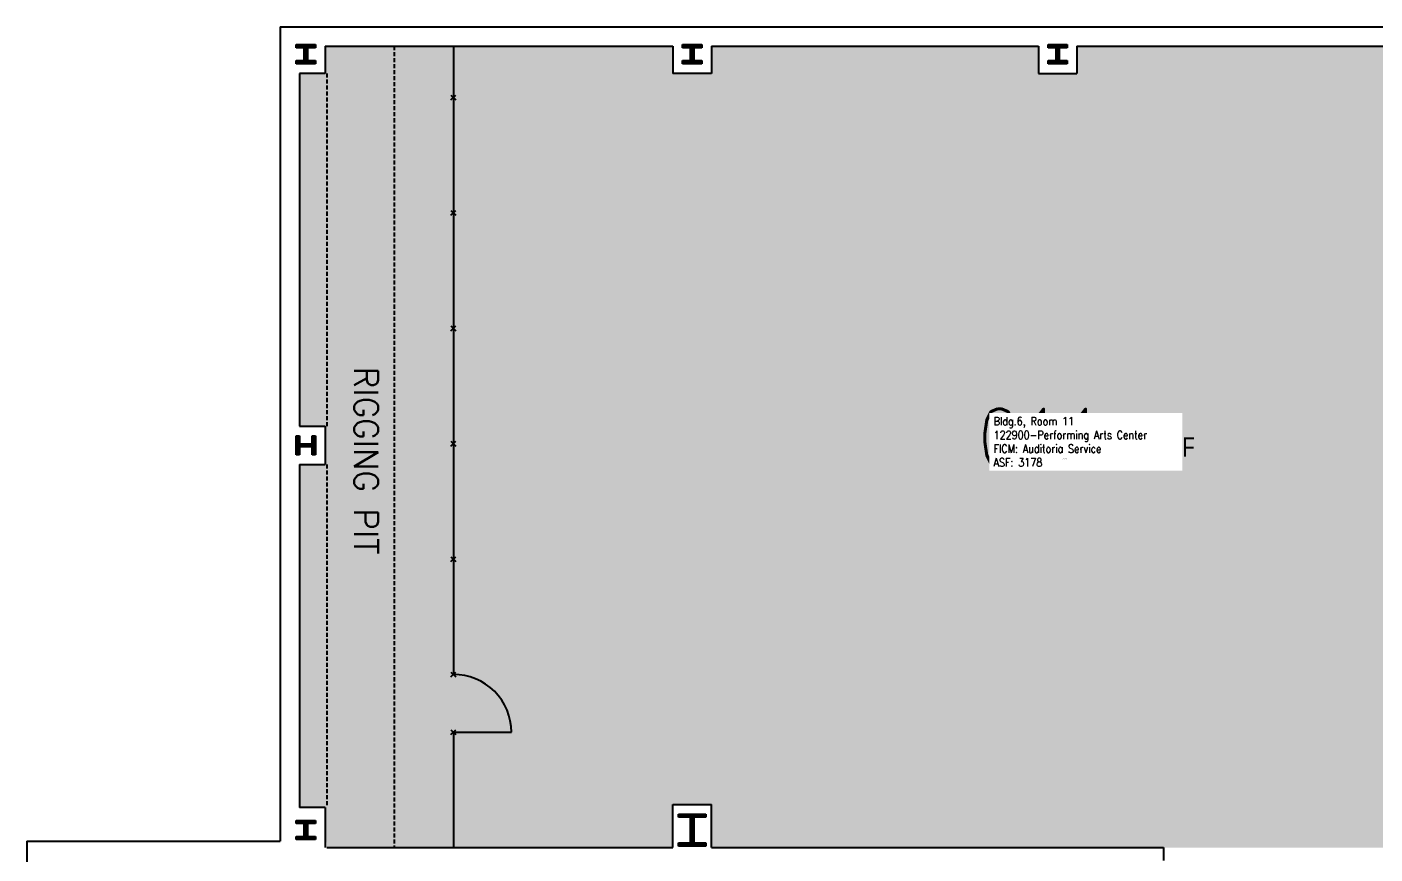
# Model space of a CAD drawing. Header units: inches. Extents: x -91 to 1852, y 0 to 2735.
# Drawn here: x 284 to 1125, y 2219 to 2735 of the extents above; entities that cross this region are included whole.
import ezdxf
from ezdxf.enums import TextEntityAlignment as Align

# ---------------------------------------------------------------- set-up
doc = ezdxf.new("R2010")
doc.units = ezdxf.units.IN
doc.header["$LTSCALE"] = 10
doc.header["$MEASUREMENT"] = 0
doc.linetypes.add('DASHED2', pattern=[0.375, 0.25, -0.125])
for name, color, linetype in [('A-COLS', 5, 'CONTINUOUS'), ('A-DOOR', 2, 'CONTINUOUS'), ('A-FLOR', 3, 'CONTINUOUS'), ('A-IDEN-RNUM', 7, 'CONTINUOUS'), ('A-IDEN-SNUM', 4, 'CONTINUOUS'), ('A-IDEN-TEXT', 4, 'CONTINUOUS'), ('A-IDEN-VNUM', 4, 'CONTINUOUS'), ('A-WALL', 5, 'CONTINUOUS'), ('AREA-TEXT', 3, 'CONTINUOUS'), ('Rooms-Category-Color', 7, 'CONTINUOUS'), ('Rooms-College-Color', 7, 'CONTINUOUS'), ('Rooms-Department-Color', 7, 'CONTINUOUS'), ('Rooms-Division-Color', 7, 'CONTINUOUS'), ('Rooms-Information', 7, 'CONTINUOUS')]:
    doc.layers.add(name, color=color, linetype=linetype)
doc.styles.add('AREA', font='arial.ttf', dxfattribs={"width": 0.75, "height": 24})
doc.styles.add('ROOMFNUMBER', font='SIMPLEX', dxfattribs={"height": 0.83})
doc.styles.add('ROOMSNUMBER', font='txt', dxfattribs={"height": 0.03})
doc.styles.add('ROOMVNUMBER', font='simplex.shx', dxfattribs={"width": 0.85})

msp = doc.modelspace()

# ---------------------------------------------------------------- hatches: boundary and pattern name
at = {"layer": 'Rooms-Category-Color', "true_color": 0xffe090}
msp.add_hatch(color=41, dxfattribs=at).paths.add_polyline_path([(1371.03, 2706.08), (1371.03, 2723.08), (1167.03, 2723.08), (1167.03, 2706.08), (1143.03, 2706.08), (1143.03, 2723.08), (939.03, 2723.08), (939.03, 2706.08), (915.03, 2706.08), (915.03, 2723.08), (711.03, 2723.08), (711.03, 2706.08), (687.03, 2706.08), (687.03, 2723.08), (470.03, 2723.08), (470.03, 2706.08), (454.03, 2706.08), (454.03, 2486.08), (470.03, 2486.08), (470.03, 2462.08), (454.03, 2462.08), (454.03, 2248.08), (470.03, 2248.08), (471.03, 2223.08), (687.03, 2223.08), (687.03, 2250.05), (711.03, 2250.05), (711.03, 2223.08), (1368.53, 2223.08), (1368.53, 2250.05), (1400.03, 2250.05), (1400.03, 2227.08), (1520.03, 2227.08), (1520.03, 2287.08), (1388.03, 2287.08), (1388.03, 2706.08)])
at = {"layer": 'Rooms-College-Color', "true_color": 0xffff64}
msp.add_hatch(color=51, dxfattribs=at).paths.add_polyline_path([(1371.03, 2706.08), (1371.03, 2723.08), (1167.03, 2723.08), (1167.03, 2706.08), (1143.03, 2706.08), (1143.03, 2723.08), (939.03, 2723.08), (939.03, 2706.08), (915.03, 2706.08), (915.03, 2723.08), (711.03, 2723.08), (711.03, 2706.08), (687.03, 2706.08), (687.03, 2723.08), (470.03, 2723.08), (470.03, 2706.08), (454.03, 2706.08), (454.03, 2486.08), (470.03, 2486.08), (470.03, 2462.08), (454.03, 2462.08), (454.03, 2248.08), (470.03, 2248.08), (471.03, 2223.08), (687.03, 2223.08), (687.03, 2250.05), (711.03, 2250.05), (711.03, 2223.08), (1368.53, 2223.08), (1368.53, 2250.05), (1400.03, 2250.05), (1400.03, 2227.08), (1520.03, 2227.08), (1520.03, 2287.08), (1388.03, 2287.08), (1388.03, 2706.08)])
at = {"layer": 'Rooms-Department-Color', "true_color": 0x80bc67}
msp.add_hatch(color=83, dxfattribs=at).paths.add_polyline_path([(1371.03, 2706.08), (1371.03, 2723.08), (1167.03, 2723.08), (1167.03, 2706.08), (1143.03, 2706.08), (1143.03, 2723.08), (939.03, 2723.08), (939.03, 2706.08), (915.03, 2706.08), (915.03, 2723.08), (711.03, 2723.08), (711.03, 2706.08), (687.03, 2706.08), (687.03, 2723.08), (470.03, 2723.08), (470.03, 2706.08), (454.03, 2706.08), (454.03, 2486.08), (470.03, 2486.08), (470.03, 2462.08), (454.03, 2462.08), (454.03, 2248.08), (470.03, 2248.08), (471.03, 2223.08), (687.03, 2223.08), (687.03, 2250.05), (711.03, 2250.05), (711.03, 2223.08), (1368.53, 2223.08), (1368.53, 2250.05), (1400.03, 2250.05), (1400.03, 2227.08), (1520.03, 2227.08), (1520.03, 2287.08), (1388.03, 2287.08), (1388.03, 2706.08)])
at = {"layer": 'Rooms-Division-Color', "true_color": 0x80bc67}
msp.add_hatch(color=83, dxfattribs=at).paths.add_polyline_path([(1371.03, 2706.08), (1371.03, 2723.08), (1167.03, 2723.08), (1167.03, 2706.08), (1143.03, 2706.08), (1143.03, 2723.08), (939.03, 2723.08), (939.03, 2706.08), (915.03, 2706.08), (915.03, 2723.08), (711.03, 2723.08), (711.03, 2706.08), (687.03, 2706.08), (687.03, 2723.08), (470.03, 2723.08), (470.03, 2706.08), (454.03, 2706.08), (454.03, 2486.08), (470.03, 2486.08), (470.03, 2462.08), (454.03, 2462.08), (454.03, 2248.08), (470.03, 2248.08), (471.03, 2223.08), (687.03, 2223.08), (687.03, 2250.05), (711.03, 2250.05), (711.03, 2223.08), (1368.53, 2223.08), (1368.53, 2250.05), (1400.03, 2250.05), (1400.03, 2227.08), (1520.03, 2227.08), (1520.03, 2287.08), (1388.03, 2287.08), (1388.03, 2706.08)])

# ---------------------------------------------------------------- linework, layer by layer
at = {"layer": 'A-COLS'}
for p, q in [((452.03, 2724.08, 0), (464.03, 2724.08, 0)), ((452.03, 2722.08, 0), (452.03, 2724.08, 0)), ((452.03, 2723.58, 0), (464.03, 2723.58, 0)), ((452.03, 2723.08, 0), (464.03, 2723.08, 0)), ((452.03, 2722.58, 0), (464.03, 2722.58, 0)), ((457.03, 2722.08, 0), (452.03, 2722.08, 0)), ((457.03, 2714.08, 0), (457.03, 2722.08, 0)), ((457.53, 2714.08, 0), (457.53, 2722.08, 0)), ((458.03, 2714.08, 0), (458.03, 2722.08, 0)), ((458.53, 2714.08, 0), (458.53, 2722.08, 0)), ((459.03, 2722.08, 0), (459.03, 2714.08, 0)), ((464.03, 2722.08, 0), (459.03, 2722.08, 0)), ((464.03, 2724.08, 0), (464.03, 2722.08, 0)), ((693.03, 2724.08, 0), (705.03, 2724.08, 0)), ((693.03, 2722.08, 0), (693.03, 2724.08, 0)), ((693.03, 2723.58, 0), (705.03, 2723.58, 0)), ((693.03, 2723.08, 0), (705.03, 2723.08, 0)), ((693.03, 2722.58, 0), (705.03, 2722.58, 0)), ((698.03, 2722.08, 0), (693.03, 2722.08, 0)), ((698.03, 2714.08, 0), (698.03, 2722.08, 0)), ((698.53, 2714.08, 0), (698.53, 2722.08, 0)), ((699.03, 2714.08, 0), (699.03, 2722.08, 0)), ((699.53, 2714.08, 0), (699.53, 2722.08, 0)), ((700.03, 2722.08, 0), (700.03, 2714.08, 0)), ((705.03, 2722.08, 0), (700.03, 2722.08, 0)), ((705.03, 2724.08, 0), (705.03, 2722.08, 0)), ((921.03, 2724.08, 0), (933.03, 2724.08, 0)), ((921.03, 2722.08, 0), (921.03, 2724.08, 0)), ((921.03, 2723.58, 0), (933.03, 2723.58, 0)), ((921.03, 2723.08, 0), (933.03, 2723.08, 0)), ((921.03, 2722.58, 0), (933.03, 2722.58, 0)), ((926.03, 2722.08, 0), (921.03, 2722.08, 0)), ((926.03, 2714.08, 0), (926.03, 2722.08, 0)), ((926.53, 2714.08, 0), (926.53, 2722.08, 0)), ((927.03, 2714.08, 0), (927.03, 2722.08, 0)), ((927.53, 2714.08, 0), (927.53, 2722.08, 0)), ((928.03, 2722.08, 0), (928.03, 2714.08, 0)), ((933.03, 2722.08, 0), (928.03, 2722.08, 0)), ((933.03, 2724.08, 0), (933.03, 2722.08, 0)), ((452.03, 2714.08, 0), (457.03, 2714.08, 0)), ((452.03, 2712.08, 0), (452.03, 2714.08, 0)), ((464.03, 2713.58, 0), (452.03, 2713.58, 0)), ((464.03, 2713.08, 0), (452.03, 2713.08, 0)), ((464.03, 2712.58, 0), (452.03, 2712.58, 0)), ((464.03, 2712.08, 0), (452.03, 2712.08, 0)), ((459.03, 2714.08, 0), (464.03, 2714.08, 0)), ((464.03, 2714.08, 0), (464.03, 2712.08, 0)), ((693.03, 2714.08, 0), (698.03, 2714.08, 0)), ((693.03, 2712.08, 0), (693.03, 2714.08, 0)), ((705.03, 2713.58, 0), (693.03, 2713.58, 0)), ((705.03, 2713.08, 0), (693.03, 2713.08, 0)), ((705.03, 2712.58, 0), (693.03, 2712.58, 0)), ((705.03, 2712.08, 0), (693.03, 2712.08, 0)), ((700.03, 2714.08, 0), (705.03, 2714.08, 0)), ((705.03, 2714.08, 0), (705.03, 2712.08, 0)), ((921.03, 2714.08, 0), (926.03, 2714.08, 0)), ((921.03, 2712.08, 0), (921.03, 2714.08, 0)), ((933.03, 2713.58, 0), (921.03, 2713.58, 0)), ((933.03, 2713.08, 0), (921.03, 2713.08, 0)), ((933.03, 2712.58, 0), (921.03, 2712.58, 0)), ((933.03, 2712.08, 0), (921.03, 2712.08, 0)), ((928.03, 2714.08, 0), (933.03, 2714.08, 0)), ((933.03, 2714.08, 0), (933.03, 2712.08, 0)), ((452.03, 2468.08, 0), (452.03, 2480.08, 0)), ((452.03, 2480.08, 0), (454.03, 2480.08, 0)), ((452.53, 2468.08, 0), (452.53, 2480.08, 0)), ((453.03, 2468.08, 0), (453.03, 2480.08, 0)), ((453.53, 2468.08, 0), (453.53, 2480.08, 0)), ((454.03, 2480.08, 0), (454.03, 2475.08, 0)), ((454.03, 2475.08, 0), (462.03, 2475.08, 0)), ((462.03, 2474.58, 0), (454.03, 2474.58, 0)), ((462.03, 2474.08, 0), (454.03, 2474.08, 0)), ((462.03, 2473.58, 0), (454.03, 2473.58, 0)), ((454.03, 2473.08, 0), (454.03, 2468.08, 0)), ((462.03, 2473.08, 0), (454.03, 2473.08, 0)), ((462.03, 2480.08, 0), (464.03, 2480.08, 0)), ((462.03, 2475.08, 0), (462.03, 2480.08, 0)), ((462.03, 2468.08, 0), (462.03, 2473.08, 0)), ((462.53, 2480.08, 0), (462.53, 2468.08, 0)), ((463.03, 2480.08, 0), (463.03, 2468.08, 0)), ((463.53, 2480.08, 0), (463.53, 2468.08, 0)), ((464.03, 2480.08, 0), (464.03, 2468.08, 0)), ((454.03, 2468.08, 0), (452.03, 2468.08, 0)), ((464.03, 2468.08, 0), (462.03, 2468.08, 0)), ((452.03, 2240.05, 0), (464.03, 2240.05, 0)), ((452.03, 2238.05, 0), (452.03, 2240.05, 0)), ((452.03, 2239.55, 0), (464.03, 2239.55, 0)), ((452.03, 2239.05, 0), (464.03, 2239.05, 0)), ((452.03, 2238.55, 0), (464.03, 2238.55, 0)), ((457.03, 2238.05, 0), (452.03, 2238.05, 0)), ((457.03, 2230.05, 0), (457.03, 2238.05, 0)), ((457.53, 2230.05, 0), (457.53, 2238.05, 0)), ((458.03, 2230.05, 0), (458.03, 2238.05, 0)), ((458.53, 2230.05, 0), (458.53, 2238.05, 0)), ((459.03, 2238.05, 0), (459.03, 2230.05, 0)), ((464.03, 2238.05, 0), (459.03, 2238.05, 0)), ((464.03, 2240.05, 0), (464.03, 2238.05, 0)), ((690.53, 2244.05, 0), (707.53, 2244.05, 0)), ((690.53, 2242.05, 0), (690.53, 2244.05, 0)), ((690.53, 2243.55, 0), (707.53, 2243.55, 0)), ((690.53, 2243.05, 0), (707.53, 2243.05, 0)), ((690.53, 2242.55, 0), (707.53, 2242.55, 0)), ((698.03, 2242.05, 0), (690.53, 2242.05, 0)), ((698.03, 2226.05, 0), (698.03, 2242.05, 0)), ((698.53, 2226.05, 0), (698.53, 2242.05, 0)), ((699.03, 2226.05, 0), (699.03, 2242.05, 0)), ((699.53, 2226.05, 0), (699.53, 2242.05, 0)), ((707.53, 2242.05, 0), (700.03, 2242.05, 0)), ((700.03, 2242.05, 0), (700.03, 2226.05, 0)), ((707.53, 2244.05, 0), (707.53, 2242.05, 0)), ((452.03, 2230.05, 0), (457.03, 2230.05, 0)), ((452.03, 2228.05, 0), (452.03, 2230.05, 0)), ((464.03, 2229.55, 0), (452.03, 2229.55, 0)), ((464.03, 2229.05, 0), (452.03, 2229.05, 0)), ((459.03, 2230.05, 0), (464.03, 2230.05, 0)), ((464.03, 2230.05, 0), (464.03, 2228.05, 0)), ((464.03, 2228.55, 0), (452.03, 2228.55, 0)), ((464.03, 2228.05, 0), (452.03, 2228.05, 0)), ((690.53, 2226.05, 0), (698.03, 2226.05, 0)), ((690.53, 2224.05, 0), (690.53, 2226.05, 0)), ((707.53, 2225.55, 0), (690.53, 2225.55, 0)), ((707.53, 2225.05, 0), (690.53, 2225.05, 0)), ((707.53, 2224.55, 0), (690.53, 2224.55, 0)), ((707.53, 2224.05, 0), (690.53, 2224.05, 0)), ((700.03, 2226.05, 0), (707.53, 2226.05, 0)), ((707.53, 2226.05, 0), (707.53, 2224.05, 0))]:
    msp.add_line(p, q, dxfattribs=at)
at = {"layer": 'A-DOOR'}
msp.add_line((550.03, 2295.08, 0), (586.28, 2295.08, 0), dxfattribs=at)
msp.add_arc((550.28, 2295.08, 0), 36, 0, 90.40213, dxfattribs=at)
at = {"layer": 'A-FLOR', "linetype": 'DASHED2'}
for p, q in [((513.03, 2723.08, 0), (513.03, 2223.08, 0)), ((471.03, 2706.1, 0), (471.03, 2486.08, 0)), ((471.03, 2462.08, 0), (471.03, 2249.08, 0))]:
    msp.add_line(p, q, dxfattribs=at)
at = {"layer": 'A-FLOR', "ltscale": 2}
msp.add_line((550.03, 2723.08, 0), (550.03, 2331.08, 0), dxfattribs=at)
at = {"layer": 'A-FLOR'}
for p, q in [((548.53, 2689.58, 0), (551.53, 2692.58, 0)), ((548.53, 2692.58, 0), (551.53, 2689.58, 0)), ((548.53, 2620.58, 0), (551.53, 2617.58, 0)), ((548.53, 2617.58, 0), (551.53, 2620.58, 0)), ((548.53, 2548.58, 0), (551.53, 2545.58, 0)), ((548.53, 2545.58, 0), (551.53, 2548.58, 0)), ((548.53, 2476.58, 0), (551.53, 2473.58, 0)), ((548.53, 2473.58, 0), (551.53, 2476.58, 0)), ((548.53, 2404.58, 0), (551.53, 2401.58, 0)), ((548.53, 2401.58, 0), (551.53, 2404.58, 0)), ((548.53, 2329.58, 0), (551.53, 2332.58, 0)), ((548.53, 2332.58, 0), (551.53, 2329.58, 0)), ((548.53, 2296.58, 0), (551.53, 2293.58, 0)), ((548.53, 2293.58, 0), (551.53, 2296.58, 0)), ((550.03, 2295.08, 0), (550.03, 2223.08, 0))]:
    msp.add_line(p, q, dxfattribs=at)
at = {"layer": 'A-WALL'}
for p, q in [((442.03, 2735.08, 0), (1400.03, 2735.08, 0)), ((442.03, 2735.08, 0), (442.03, 2227.08, 0)), ((470.03, 2723.08, 0), (687.03, 2723.08, 0)), ((470.03, 2723.08, 0), (470.03, 2706.08, 0)), ((687.03, 2723.08, 0), (687.03, 2706.08, 0)), ((711.03, 2723.08, 0), (915.03, 2723.08, 0)), ((711.03, 2723.08, 0), (711.03, 2706.08, 0)), ((915.03, 2723.08, 0), (915.03, 2706.08, 0)), ((939.03, 2723.08, 0), (1143.03, 2723.08, 0)), ((939.03, 2723.08, 0), (939.03, 2706.08, 0)), ((454.03, 2706.08, 0), (454.03, 2486.08, 0)), ((470.03, 2706.08, 0), (454.03, 2706.08, 0)), ((711.03, 2706.08, 0), (687.03, 2706.08, 0)), ((915.03, 2706.08, 0), (939.03, 2706.08, 0)), ((454.03, 2486.08, 0), (470.03, 2486.08, 0)), ((470.03, 2486.08, 0), (470.03, 2462.08, 0)), ((454.03, 2462.08, 0), (454.03, 2248.08, 0)), ((454.03, 2462.08, 0), (470.03, 2462.08, 0)), ((470.03, 2248.08, 0), (454.03, 2248.08, 0)), ((470.03, 2248.08, 0), (470.03, 2223.08, 0)), ((687.03, 2250.05, 0), (711.03, 2250.05, 0)), ((687.03, 2223.08, 0), (687.03, 2250.05, 0)), ((711.03, 2223.08, 0), (711.03, 2250.05, 0)), ((284.03, 2227.08, 0), (442.03, 2227.08, 0)), ((284.03, 2227.08, 0), (284.03, 1891.08, 0)), ((471.03, 2223.08, 0), (687.03, 2223.08, 0)), ((711.03, 2223.08, 0), (993.03, 2223.08, 0)), ((993.03, 2223.08, 0), (993.03, 2215.08, 0))]:
    msp.add_line(p, q, dxfattribs=at)

# ---------------------------------------------------------------- texts
at = {"layer": 'A-IDEN-RNUM', "style": 'ROOMSNUMBER'}
msp.add_text('0011-00', height=0.36, dxfattribs=at).set_placement((931.59, 2465.32, 0), align=Align.CENTER)
at = {"layer": 'A-IDEN-SNUM', "style": 'ROOMSNUMBER'}
msp.add_text('0060001100', height=0.36, dxfattribs=at).set_placement((931.59, 2465.32, 0), align=Align.CENTER)
at = {"layer": 'A-IDEN-TEXT', "style": 'ROOMFNUMBER'}
msp.add_text('RIGGING PIT', height=14.94, rotation=270, dxfattribs=at).set_placement((488.19, 2464.45, 0), align=Align.CENTER)
at = {"layer": 'A-IDEN-VNUM', "style": 'ROOMVNUMBER', "width": 0.85}
msp.add_text('011', height=36, dxfattribs=at).set_placement((916.94, 2460.83, 0), align=Align.CENTER)
at = {"layer": 'AREA-TEXT', "style": 'AREA', "width": 0.75}
msp.add_text('3,270 SF', height=12, dxfattribs=at).set_placement((987.03, 2473.08), align=Align.MIDDLE_CENTER)

# ---------------------------------------------------------------- next in the draw order: texts
at = {"layer": 'Rooms-Information', "insert": (887.07, 2460.83, 0), "char_height": 5.1429, "width": 115.2, "attachment_point": 7, "style": 'ROOMVNUMBER', "bg_fill": 3, "box_fill_scale": 1.5, "bg_fill_color": 256, "bg_fill_true_color": 13158600, "bg_fill_transparency": 0}
msp.add_mtext('Bldg.6, Room 11^M^J122900-Performing Arts Center^M^JFICM: Auditoria Service^M^JASF: 3178', dxfattribs=at)

doc.saveas('drawing.dxf')
